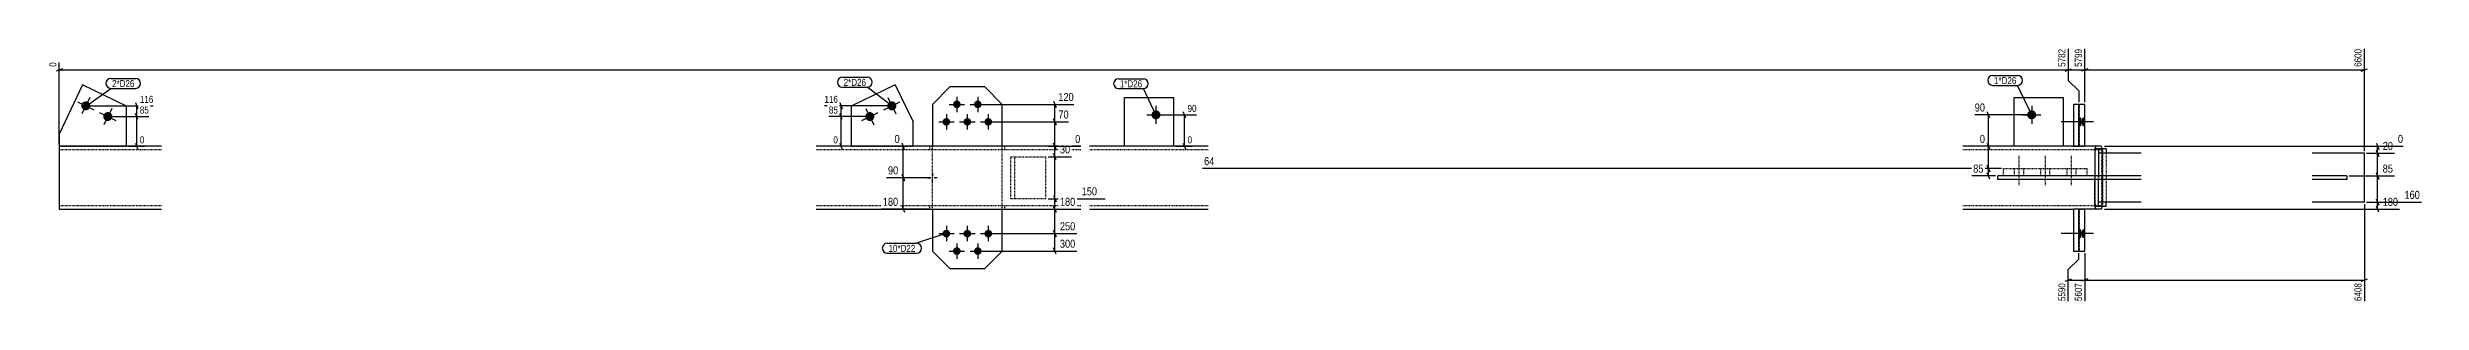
# Model space of a CAD drawing. Header units: millimetres. Extents: x 14 to 39865, y 9 to 942.
# Drawn here: x 33068 to 39865, y 10 to 740 of the extents above; entities that cross this region are included whole.
import ezdxf

# ---------------------------------------------------------------- set-up
doc = ezdxf.new("R2010")
doc.units = ezdxf.units.MM
doc.linetypes.add('DXK_LINE_DOT2', pattern=[3.9198, 1.9599, -1.9599])
for name, color, linetype in [('MÅLSÆTNING', 7, 'Continuous'), ('STÅL', 7, 'Continuous'), ('TEKST', 7, 'Continuous')]:
    doc.layers.add(name, color=color, linetype=linetype)
doc.styles.add('Arial Narrow', font='ARIALN.TTF', dxfattribs={"height": 0.2})

msp = doc.modelspace()

# ---------------------------------------------------------------- hatches: boundary and pattern name
at = {"layer": 'STÅL', "linetype": 'Continuous'}
for points in [[(33189.7, 567.6, -1), (33166.3, 578.9, -1)], [(33252.7, 537, -1), (33229.3, 548.3, -1)], [(35434.5, 548.3, -1), (35411.1, 537, -1)], [(35497.5, 578.9, -1), (35474.1, 567.6, -1)], [(35671.9, 588.4, -1), (35671.9, 566.4, -1)], [(35731.9, 588.4, -1), (35731.9, 566.4, -1)], [(36241.9, 560.4, -1), (36241.9, 534.4, -1)], [(38749.3, 560.4, -1), (38749.3, 534.4, -1)], [(35641.9, 538.4, -1), (35641.9, 516.4, -1)], [(35701.9, 538.4, -1), (35701.9, 516.4, -1)], [(35761.9, 538.4, -1), (35761.9, 516.4, -1)], [(38884, 527.4), (38884.1, 530.1), (38884.4, 532.7), (38884.8, 535), (38885.4, 537.1), (38886.2, 538.7), (38887, 539.8), (38887.9, 540.3), (38888.8, 540.3), (38889.7, 539.8), (38890.6, 538.7), (38891.3, 537.1), (38891.9, 535), (38892.4, 532.7), (38892.7, 530.1), (38892.8, 527.4), (38892.7, 524.7), (38892.4, 522.1), (38891.9, 519.8), (38891.3, 517.7), (38890.6, 516.1), (38889.7, 515), (38888.8, 514.5), (38887.9, 514.5), (38887, 515), (38886.2, 516.1), (38885.4, 517.7), (38884.8, 519.8), (38884.4, 522.1), (38884.1, 524.7)], [(38892.6, 527.4), (38892.7, 530.1), (38893, 532.7), (38893.4, 535), (38894, 537.1), (38894.8, 538.7), (38895.6, 539.8), (38896.5, 540.3), (38897.4, 540.3), (38898.2, 539.8), (38899.1, 538.7), (38899.8, 537.1), (38900.4, 535), (38900.8, 532.7), (38901.1, 530.1), (38901.2, 527.4), (38901.1, 524.7), (38900.8, 522.1), (38900.4, 519.8), (38899.8, 517.7), (38899.1, 516.1), (38898.2, 515), (38897.4, 514.5), (38896.5, 514.5), (38895.6, 515), (38894.8, 516.1), (38894, 517.7), (38893.4, 519.8), (38893, 522.1), (38892.7, 524.7)], [(35641.9, 218.4, -1), (35641.9, 196.4, -1)], [(35701.9, 218.4, -1), (35701.9, 196.4, -1)], [(35761.9, 218.4, -1), (35761.9, 196.4, -1)], [(38884, 207.4), (38884.1, 210.1), (38884.4, 212.7), (38884.8, 215), (38885.4, 217.1), (38886.2, 218.7), (38887, 219.8), (38887.9, 220.3), (38888.8, 220.3), (38889.7, 219.8), (38890.6, 218.7), (38891.3, 217.1), (38891.9, 215), (38892.4, 212.7), (38892.7, 210.1), (38892.8, 207.4), (38892.7, 204.7), (38892.4, 202.1), (38891.9, 199.8), (38891.3, 197.7), (38890.6, 196.1), (38889.7, 195), (38888.8, 194.5), (38887.9, 194.5), (38887, 195), (38886.2, 196.1), (38885.4, 197.7), (38884.8, 199.8), (38884.4, 202.1), (38884.1, 204.7)], [(38892.6, 207.4), (38892.7, 210.1), (38893, 212.7), (38893.4, 215), (38894, 217.1), (38894.8, 218.7), (38895.6, 219.8), (38896.5, 220.3), (38897.4, 220.3), (38898.2, 219.8), (38899.1, 218.7), (38899.8, 217.1), (38900.4, 215), (38900.8, 212.7), (38901.1, 210.1), (38901.2, 207.4), (38901.1, 204.7), (38900.8, 202.1), (38900.4, 199.8), (38899.8, 197.7), (38899.1, 196.1), (38898.2, 195), (38897.4, 194.5), (38896.5, 194.5), (38895.6, 195), (38894.8, 196.1), (38894, 197.7), (38893.4, 199.8), (38893, 202.1), (38892.7, 204.7)], [(35671.9, 168.4, -1), (35671.9, 146.4, -1)], [(35731.9, 168.4, -1), (35731.9, 146.4, -1)]]:
    msp.add_hatch(color=96, dxfattribs=at).paths.add_polyline_path(points)

# ---------------------------------------------------------------- linework, layer by layer
at = {"layer": 'MÅLSÆTNING', "color": 7, "linetype": 'Continuous'}
for p, q in [((33101.9, 463.4), (33101.9, 697.7)), ((38854.1, 736), (38854.1, 645.9)), ((38901.2, 583.4), (38901.2, 736)), ((38901.2, 583.4), (38901.2, 736)), ((39701.9, 443.4), (39701.9, 736)), ((33110.9, 679.5), (33092.9, 672.3)), ((33101.9, 675.9), (38854.1, 675.9)), ((38845.1, 672.3), (38863.1, 679.5)), ((38854.1, 645.9), (38884.1, 615.9)), ((38854.1, 645.9), (38884.1, 615.9)), ((38884.1, 615.9), (38884.1, 583.4)), ((38884.1, 615.9), (38884.1, 583.4)), ((38910.2, 679.5), (38892.2, 672.3)), ((38910.2, 679.5), (38892.2, 672.3)), ((38901.2, 675.9), (39701.9, 675.9)), ((39692.9, 672.3), (39710.9, 679.5)), ((33184, 573.3), (33371.2, 573.3)), ((33320.2, 582.3), (33327.4, 564.3)), ((33327.4, 533.7), (33320.2, 551.7)), ((33323.8, 542.7), (33323.8, 573.3)), ((35479.8, 573.3), (35292.9, 573.3)), ((35336.7, 582.3), (35343.9, 564.3)), ((35343.9, 533.7), (35336.7, 551.7)), ((35340.3, 542.7), (35340.3, 573.3)), ((35737.9, 577.4), (36006.5, 577.4)), ((35948.8, 586.4), (35956, 568.4)), ((35952.4, 527.4), (35952.4, 577.4)), ((36247.9, 547.4), (36358.1, 547.4)), ((36327.2, 538.4), (36320, 556.4)), ((36323.6, 457.4), (36323.6, 547.4)), ((38743.3, 547.4), (38586.2, 547.4)), ((38629.3, 538.4), (38622.1, 556.4)), ((38625.7, 457.4), (38625.7, 547.4)), ((33247, 542.7), (33358.4, 542.7)), ((33247, 542.7), (33358.4, 542.7)), ((33323.8, 457.4), (33323.8, 542.7)), ((35416.8, 542.7), (35305.7, 542.7)), ((35416.8, 542.7), (35305.7, 542.7)), ((35340.3, 457.4), (35340.3, 542.7)), ((35767.9, 527.4), (35991.8, 527.4)), ((35956, 518.4), (35948.8, 536.4)), ((35948.8, 536.4), (35956, 518.4)), ((33300.3, 457.4), (33345.6, 457.4)), ((33320.2, 466.4), (33327.4, 448.4)), ((35363.5, 457.4), (35318.5, 457.4)), ((35336.7, 466.4), (35343.9, 448.4)), ((35595.9, 457.4), (35493.6, 457.4)), ((35522.1, 448.4), (35514.9, 466.4)), ((35518.5, 367.4), (35518.5, 457.4)), ((35932.9, 427.4), (36000.6, 427.4)), ((35956, 418.4), (35948.8, 436.4)), ((35952.4, 307.4), (35952.4, 427.4)), ((36320, 466.4), (36327.2, 448.4)), ((38663.6, 457.4), (38600.8, 457.4)), ((38663.6, 457.4), (38600.8, 457.4)), ((38622.1, 466.4), (38629.3, 448.4)), ((38622.1, 466.4), (38629.3, 448.4)), ((38625.7, 393.6), (38625.7, 457.4)), ((35595.9, 367.4), (35470.3, 367.4)), ((35595.9, 367.4), (35470.3, 367.4)), ((35514.9, 376.4), (35522.1, 358.4)), ((35522.1, 358.4), (35514.9, 376.4)), ((35518.5, 277.4), (35518.5, 367.4)), ((38662.4, 393.6), (36375.5, 393.6)), ((38662.4, 393.6), (36375.5, 393.6)), ((38645.9, 372.4), (38577.5, 372.4)), ((38629.3, 384.6), (38622.1, 402.6)), ((38622.1, 402.6), (38629.3, 384.6)), ((38629.3, 363.4), (38622.1, 381.4)), ((38625.7, 372.4), (38625.7, 393.6)), ((39657.9, 372.4), (39787.9, 372.4)), ((39736.1, 381.4), (39743.3, 363.4)), ((35595.9, 277.4), (35455.7, 277.4)), ((35514.9, 286.4), (35522.1, 268.4)), ((35932.9, 307.4), (36096.6, 307.4)), ((35932.9, 307.4), (36096.6, 307.4)), ((35948.8, 316.4), (35956, 298.4)), ((35948.8, 316.4), (35956, 298.4)), ((38957.7, 277.4), (39802.5, 277.4)), ((39701.9, 291.4), (39701.9, 14.4)), ((39707.9, 297.4), (39864.9, 297.4)), ((39736.1, 306.4), (39743.3, 288.4)), ((39743.3, 268.4), (39736.1, 286.4)), ((39739.7, 277.4), (39739.7, 297.4)), ((35767.9, 207.4), (36015.2, 207.4)), ((35948.8, 216.4), (35956, 198.4)), ((35952.4, 157.4), (35952.4, 207.4)), ((35737.9, 157.4), (36015.2, 157.4)), ((35956, 148.4), (35948.8, 166.4)), ((38884.1, 134.6), (38884.1, 151.4)), ((38901.2, 151.4), (38901.2, 14.4)), ((38901.2, 151.4), (38901.2, 14.4)), ((38845.1, 71), (38863.1, 78.2)), ((38854.1, 104.6), (38884.1, 134.6)), ((38854.1, 14.4), (38854.1, 104.6)), ((38854.1, 74.6), (38901.2, 74.6)), ((38910.2, 78.2), (38892.2, 71)), ((38910.2, 78.2), (38892.2, 71)), ((38901.2, 74.6), (39701.9, 74.6)), ((39692.9, 71), (39710.9, 78.2))]:
    msp.add_line(p, q, dxfattribs=at)
at = {"layer": 'STÅL', "color": 2, "linetype": 'Continuous'}
for p, q in [((33168.4, 633.5), (33101.9, 492.4)), ((33294.3, 572.3), (33168.4, 633.5)), ((35495.4, 633.5), (35369.5, 572.3)), ((35495.4, 633.5), (35546.6, 527.4)), ((35651.9, 627.4), (35601.9, 577.4)), ((35751.9, 627.4), (35651.9, 627.4)), ((35801.9, 577.4), (35751.9, 627.4)), ((33294.3, 457.4), (33294.3, 572.3)), ((35369.5, 572.3), (35369.5, 457.4)), ((35601.9, 577.4), (35601.9, 457.4)), ((35801.9, 457.4), (35801.9, 577.4)), ((36151.9, 457.4), (36151.9, 597.4)), ((36151.9, 597.4), (36291.9, 597.4)), ((36291.9, 597.4), (36291.9, 457.4)), ((38699.3, 457.4), (38699.3, 597.4)), ((38699.3, 597.4), (38839.3, 597.4)), ((38839.3, 597.4), (38839.3, 457.4)), ((38901.2, 577.4), (38869.2, 577.4)), ((38869.2, 577.4), (38869.2, 457.4)), ((38884.1, 457.4), (38884.1, 577.4)), ((38901.2, 457.4), (38901.2, 577.4)), ((33101.9, 492.4), (33101.9, 457.4)), ((35546.6, 457.4), (35546.6, 527.4)), ((33101.9, 457.4), (33101.9, 432.4)), ((33394.3, 457.4), (33101.9, 457.4)), ((33101.9, 432.4), (33101.9, 302.4)), ((36026.9, 457.4), (35269.5, 457.4)), ((36391.9, 457.4), (36051.9, 457.4)), ((38869.2, 457.4), (38551.9, 457.4)), ((38869.2, 457.4), (38884.1, 457.4)), ((38884.8, 457.4), (38884.1, 457.4)), ((38948.6, 457.4), (38884.8, 457.4)), ((38929.8, 442), (38929.6, 432.4)), ((38929.6, 432.4), (38929.6, 372.4)), ((38930.5, 450.1), (38929.8, 442)), ((38931.5, 455.5), (38930.5, 450.1)), ((38962.4, 449.9), (38930.5, 449.9)), ((38930.5, 449.9), (38930.5, 372.4)), ((38932.6, 457.4), (38931.5, 455.5)), ((38940.5, 449.9), (38940.5, 372.4)), ((39062.4, 437.4), (38940.6, 437.4)), ((38940.6, 437.4), (38940.6, 372.4)), ((38949.8, 455.5), (38948.6, 457.4)), ((38950.8, 450.1), (38949.8, 455.5)), ((38950.8, 449.9), (38950.8, 450.1)), ((38962.4, 449.9), (38962.4, 437.4)), ((39701.9, 437.4), (39551.9, 437.4)), ((39701.9, 297.4), (39701.9, 437.4)), ((38651.9, 362.4), (38651.9, 372.4)), ((39062.4, 372.4), (38651.9, 372.4)), ((39062.4, 362.4), (38651.9, 362.4)), ((38929.6, 302.4), (38929.6, 362.4)), ((38930.5, 284.9), (38930.5, 362.4)), ((38940.5, 284.9), (38940.5, 362.4)), ((38940.6, 297.4), (38940.6, 362.4)), ((39651.9, 372.4), (39551.9, 372.4)), ((39651.9, 362.4), (39551.9, 362.4)), ((39651.9, 372.4), (39651.9, 362.4)), ((33101.9, 302.4), (33101.9, 277.4)), ((33101.9, 277.4), (33394.3, 277.4)), ((35269.5, 277.4), (36026.9, 277.4)), ((35601.9, 277.4), (35601.9, 157.4)), ((35801.9, 157.4), (35801.9, 277.4)), ((36051.9, 277.4), (36391.9, 277.4)), ((38551.9, 277.4), (38869.2, 277.4)), ((38869.2, 277.4), (38869.2, 157.4)), ((38884.1, 277.4), (38869.2, 277.4)), ((38884.8, 277.4), (38884.1, 277.4)), ((38884.1, 157.4), (38884.1, 277.4)), ((38948.6, 277.4), (38884.8, 277.4)), ((38901.2, 157.4), (38901.2, 277.4)), ((38929.6, 302.4), (38929.8, 292.8)), ((38929.8, 292.8), (38930.5, 284.7)), ((38962.4, 284.9), (38930.5, 284.9)), ((38930.5, 284.7), (38931.5, 279.3)), ((38931.5, 279.3), (38932.6, 277.4)), ((39062.4, 297.4), (38940.6, 297.4)), ((38948.6, 277.4), (38949.8, 279.3)), ((38949.8, 279.3), (38950.8, 284.7)), ((38950.8, 284.7), (38950.8, 284.9)), ((38962.4, 284.9), (38962.4, 297.4)), ((39701.9, 297.4), (39551.9, 297.4)), ((35601.9, 157.4), (35651.9, 107.4)), ((35751.9, 107.4), (35801.9, 157.4)), ((38869.2, 157.4), (38901.2, 157.4)), ((35651.9, 107.4), (35751.9, 107.4))]:
    msp.add_line(p, q, dxfattribs=at)
at = {"layer": 'STÅL', "color": 96, "linetype": 'Continuous'}
for p, q in [((33154.7, 584.6), (33201.4, 561.9)), ((33189.4, 596.6), (33166.7, 549.9)), ((33217.6, 554), (33264.4, 531.3)), ((33252.4, 566), (33229.6, 519.3)), ((35399.4, 531.3), (35446.2, 554)), ((35411.4, 566), (35434.2, 519.3)), ((35462.4, 561.9), (35509.1, 584.6)), ((35474.4, 596.6), (35497.1, 549.9)), ((35641.9, 549.4), (35641.9, 505.4)), ((35649.9, 577.4), (35693.9, 577.4)), ((35671.9, 599.4), (35671.9, 555.4)), ((35701.9, 549.4), (35701.9, 505.4)), ((35709.9, 577.4), (35753.9, 577.4)), ((35731.9, 599.4), (35731.9, 555.4)), ((35761.9, 549.4), (35761.9, 505.4)), ((36215.9, 547.4), (36267.9, 547.4)), ((36241.9, 573.4), (36241.9, 521.4)), ((38723.3, 547.4), (38775.3, 547.4)), ((38749.3, 573.4), (38749.3, 521.4)), ((35619.9, 527.4), (35663.9, 527.4)), ((35679.9, 527.4), (35723.9, 527.4)), ((35739.9, 527.4), (35783.9, 527.4)), ((38918.2, 527.4), (38833.8, 527.4)), ((38926.7, 527.4), (38842.3, 527.4)), ((35587.9, 367.4), (35597.2, 367.4)), ((35601.9, 381.4), (35601.9, 372.1)), ((35601.9, 353.4), (35601.9, 362.7)), ((35615.9, 367.4), (35606.6, 367.4)), ((35619.9, 207.4), (35663.9, 207.4)), ((35641.9, 229.4), (35641.9, 185.4)), ((35679.9, 207.4), (35723.9, 207.4)), ((35701.9, 229.4), (35701.9, 185.4)), ((35739.9, 207.4), (35783.9, 207.4)), ((35761.9, 229.4), (35761.9, 185.4)), ((38918.2, 207.4), (38833.8, 207.4)), ((38926.7, 207.4), (38842.3, 207.4)), ((35649.9, 157.4), (35693.9, 157.4)), ((35671.9, 179.4), (35671.9, 135.4)), ((35709.9, 157.4), (35753.9, 157.4)), ((35731.9, 179.4), (35731.9, 135.4))]:
    msp.add_line(p, q, dxfattribs=at)
at = {"layer": 'STÅL', "color": 7, "linetype": 'DXK_LINE_DOT2'}
for p, q in [((38886.3, 457.4), (38886.3, 577.4)), ((33101.9, 457.4), (33294.3, 457.4)), ((33101.9, 457.4), (33101.9, 450.1)), ((33394.3, 447.4), (33101.9, 447.4)), ((36026.9, 447.4), (35269.5, 447.4)), ((35369.5, 457.4), (35546.6, 457.4)), ((35594.9, 447.4), (35594.9, 457.4)), ((35601.9, 277.4), (35601.9, 457.4)), ((35801.9, 277.4), (35801.9, 457.4)), ((35808.9, 447.4), (35808.9, 457.4)), ((35826.9, 307.4), (35826.9, 427.4)), ((35826.9, 427.4), (35926.9, 427.4)), ((35836.9, 427.4), (35836.9, 307.4)), ((35926.9, 307.4), (35926.9, 427.4)), ((36391.9, 447.4), (36051.9, 447.4)), ((36291.9, 457.4), (36151.9, 457.4)), ((38948.6, 447.4), (38551.9, 447.4)), ((38839.3, 457.4), (38699.3, 457.4)), ((38884.8, 457.4), (38869.2, 457.4)), ((38884.8, 457.4), (38901.2, 457.4)), ((38930.8, 432.4), (38930.9, 438.1)), ((38930.8, 302.4), (38930.8, 432.4)), ((38930.9, 438.1), (38931.3, 443)), ((38931.3, 443), (38931.9, 446.2)), ((38931.9, 446.2), (38932.6, 447.4)), ((38948.6, 447.4), (38949.3, 446.2)), ((38949.3, 446.2), (38949.9, 443)), ((38949.9, 443), (38950.3, 438.1)), ((38950.3, 438.1), (38950.4, 432.4)), ((38950.4, 302.4), (38950.4, 432.4)), ((38951.4, 442), (38950.8, 449.9)), ((38951.7, 432.4), (38951.4, 442)), ((38951.7, 302.4), (38951.7, 432.4)), ((38952.5, 284.9), (38952.5, 449.9)), ((38962.4, 437.4), (38962.4, 297.4)), ((38668.4, 373.6), (38668.4, 393.6)), ((38668.4, 393.6), (38908.4, 393.6)), ((38668.4, 373.6), (38908.4, 373.6)), ((38908.4, 373.6), (38908.4, 393.6)), ((38929.6, 372.4), (38929.6, 362.4)), ((38930.5, 372.4), (38930.5, 362.4)), ((38940.5, 372.4), (38940.5, 362.4)), ((38940.6, 362.4), (38940.6, 372.4)), ((33394.3, 287.4), (33101.9, 287.4)), ((36026.9, 287.4), (35269.5, 287.4)), ((35594.9, 277.4), (35594.9, 287.4)), ((35808.9, 277.4), (35808.9, 287.4)), ((35926.9, 307.4), (35826.9, 307.4)), ((36391.9, 287.4), (36051.9, 287.4)), ((38948.6, 287.4), (38551.9, 287.4)), ((38884.8, 277.4), (38869.2, 277.4)), ((38884.8, 277.4), (38901.2, 277.4)), ((38886.3, 157.4), (38886.3, 277.4)), ((38930.9, 296.7), (38930.8, 302.4)), ((38931.3, 291.8), (38930.9, 296.7)), ((38931.9, 288.5), (38931.3, 291.8)), ((38932.6, 287.4), (38931.9, 288.5)), ((38949.3, 288.5), (38948.6, 287.4)), ((38949.9, 291.8), (38949.3, 288.5)), ((38950.3, 296.7), (38949.9, 291.8)), ((38950.4, 302.4), (38950.3, 296.7)), ((38950.8, 284.9), (38951.4, 292.8)), ((38951.4, 292.8), (38951.7, 302.4))]:
    msp.add_line(p, q, dxfattribs=at)
at = {"layer": 'STÅL', "color": 96, "linetype": 'DXK_LINE_DOT2'}
for p, q in [((38713.4, 346.1), (38713.4, 431.1)), ((38788.4, 346.1), (38788.4, 431.1)), ((38863.4, 346.1), (38863.4, 431.1)), ((38700.4, 373.6), (38700.4, 393.6)), ((38726.4, 373.6), (38726.4, 393.6)), ((38775.4, 373.6), (38775.4, 393.6)), ((38801.4, 373.6), (38801.4, 393.6)), ((38850.4, 373.6), (38850.4, 393.6)), ((38876.4, 373.6), (38876.4, 393.6))]:
    msp.add_line(p, q, dxfattribs=at)

# ---------------------------------------------------------------- wipeouts: each hides what was drawn before it
at = {"color": 0}
msp.add_wipeout([(35553, 155.2), (35553, 176.2), (35476.2, 176.2), (35476.2, 155.2)], dxfattribs=at).dxf.layer = 'TEKST'

# ---------------------------------------------------------------- next in the draw order: wipeouts: each hides what was drawn before it
at = {"color": 0, "linetype": 'Continuous'}
for points in [[(33097.7, 701.9), (33068.3, 701.9), (33068.3, 680.7), (33097.7, 680.7)], [(38849.9, 740.2), (38820.5, 740.2), (38820.5, 680.7), (38849.9, 680.7)], [(39697.7, 740.2), (39668.3, 740.2), (39668.3, 680.7), (39697.7, 680.7)], [(36011.3, 582.2), (36011.3, 615.8), (35957.8, 615.8), (35957.8, 582.2)], [(33375.4, 577.5), (33375.4, 606.9), (33328.6, 606.9), (33328.6, 577.5)], [(35335.5, 577.5), (35335.5, 606.9), (35288.7, 606.9), (35288.7, 577.5)], [(36362.3, 551.6), (36362.3, 581), (36328.4, 581), (36328.4, 551.6)], [(38620.3, 552.2), (38620.3, 585.8), (38581.4, 585.8), (38581.4, 552.2)], [(33349.8, 461.6), (33349.8, 491), (33328.6, 491), (33328.6, 461.6)], [(35335.5, 461.6), (35335.5, 491), (35314.3, 491), (35314.3, 461.6)], [(35513.1, 462.2), (35513.1, 495.8), (35488.8, 495.8), (35488.8, 462.2)], [(38620.3, 462.2), (38620.3, 495.8), (38596, 495.8), (38596, 462.2)], [(36001, 432.2), (36001, 465.8), (35962.2, 465.8), (35962.2, 432.2)], [(35508.7, 372.2), (35508.7, 405.8), (35469.9, 405.8), (35469.9, 372.2)], [(36097, 312.2), (36097, 345.8), (36024.6, 345.8), (36024.6, 312.2)], [(35508.7, 282.2), (35508.7, 315.8), (35455.2, 315.8), (35455.2, 282.2)], [(39865.4, 302.2), (39865.4, 335.8), (39811.9, 335.8), (39811.9, 302.2)], [(36015.6, 212.2), (36015.6, 245.8), (35962.2, 245.8), (35962.2, 212.2)], [(38897, 69.8), (38867.6, 69.8), (38867.6, 10.2), (38897, 10.2)], [(39697.7, 69.8), (39668.3, 69.8), (39668.3, 10.2), (39697.7, 10.2)]]:
    msp.add_wipeout(points, dxfattribs=at).dxf.layer = 'MÅLSÆTNING'
at = {"color": 0}
for points in [[(36202.4, 626.3), (36202.4, 647.3), (36138.5, 647.3), (36138.5, 626.3)], [(38705.4, 635.4), (38705.4, 656.4), (38641.5, 656.4), (38641.5, 635.4)], [(35553, 155.2), (35553, 176.2), (35476.2, 176.2), (35476.2, 155.2)]]:
    msp.add_wipeout(points, dxfattribs=at).dxf.layer = 'TEKST'

# ---------------------------------------------------------------- next in the draw order: linework, layer by layer
at = {"layer": 'MÅLSÆTNING', "color": 7, "linetype": 'Continuous'}
for p, q in [((38854.1, 736), (38854.1, 645.9)), ((38845.1, 672.3), (38863.1, 679.5)), ((38854.1, 675.9), (38901.2, 675.9)), ((33327.4, 533.7), (33320.2, 551.7)), ((35343.9, 533.7), (35336.7, 551.7)), ((35952.4, 457.4), (35952.4, 527.4)), ((35932.9, 457.4), (36025.2, 457.4)), ((35932.9, 427.4), (36000.6, 427.4)), ((35948.8, 466.4), (35956, 448.4)), ((35956, 448.4), (35948.8, 466.4)), ((35956, 418.4), (35948.8, 436.4)), ((35952.4, 427.4), (35952.4, 457.4)), ((35932.9, 277.4), (36015.2, 277.4)), ((35932.9, 277.4), (36015.2, 277.4)), ((35956, 268.4), (35948.8, 286.4)), ((35948.8, 286.4), (35956, 268.4)), ((35952.4, 277.4), (35952.4, 307.4))]:
    msp.add_line(p, q, dxfattribs=at)
at = {"layer": 'TEKST', "color": 7, "linetype": 'Continuous'}
for p, q in [((35643, 209.1), (35556.6, 179.8)), ((35472.6, 179.8), (35556.6, 179.8)), ((35472.6, 151.6), (35556.6, 151.6))]:
    msp.add_line(p, q, dxfattribs=at)
for centre, start, end in [((35472.6, 165.7), 90, 270), ((35556.6, 165.7), 270, 90)]:
    msp.add_arc(centre, 14.1, start, end, dxfattribs=at)

# ---------------------------------------------------------------- next in the draw order: texts
at = {"layer": 'MÅLSÆTNING', "color": 3, "linetype": 'Continuous', "style": 'Arial Narrow'}
for s, height, p in [('0', 20, (33093.5, 684.9)), ('5782', 20.04, (38845.7, 684.9)), ('6600', 20.04, (39693.5, 684.9)), ('6408', 20.04, (39693.5, 14.4))]:
    msp.add_text(s, height=height, rotation=90.00021, dxfattribs=at).set_placement(p)
for s, height, p in [('116', 20.04, (33332.8, 581.7)), ('116', 20.04, (35292.9, 581.7)), ('120', 22.91, (35962.6, 587)), ('90', 20.04, (36332.6, 555.8)), ('90', 22.91, (38586.2, 557)), ('0', 20, (33332.8, 465.8)), ('0', 20, (35318.5, 465.8)), ('0', 22.9, (35493.6, 467)), ('0', 22.9, (38600.8, 467)), ('30', 22.91, (35967, 437)), ('90', 22.91, (35474.7, 377)), ('150', 22.91, (36029.4, 317)), ('180', 22.91, (35460, 287))]:
    msp.add_text(s, height=height, dxfattribs=at).set_placement(p)
at = {"layer": 'TEKST', "color": 3, "style": 'Arial Narrow'}
msp.add_text('10*D22', height=20.04, dxfattribs=at).set_placement((35476.2, 155.2))

# ---------------------------------------------------------------- next in the draw order: wipeouts: each hides what was drawn before it
at = {"color": 0, "linetype": 'Continuous'}
for points in [[(38567.9, 398.4), (38567.9, 432), (36375, 432), (36375, 398.4)], [(39803, 282.2), (39803, 315.8), (39749.5, 315.8), (39749.5, 282.2)], [(36015.6, 162.2), (36015.6, 195.8), (35962.2, 195.8), (35962.2, 162.2)], [(38849.9, 69.8), (38820.5, 69.8), (38820.5, 10.2), (38849.9, 10.2)]]:
    msp.add_wipeout(points, dxfattribs=at).dxf.layer = 'MÅLSÆTNING'
at = {"color": 0}
for points in [[(36202.4, 626.3), (36202.4, 647.3), (36138.5, 647.3), (36138.5, 626.3)], [(38705.4, 635.4), (38705.4, 656.4), (38641.5, 656.4), (38641.5, 635.4)]]:
    msp.add_wipeout(points, dxfattribs=at).dxf.layer = 'TEKST'

# ---------------------------------------------------------------- next in the draw order: linework, layer by layer
at = {"layer": 'MÅLSÆTNING', "color": 7, "linetype": 'Continuous'}
for p, q in [((36297.9, 457.4), (36345.3, 457.4)), ((39739.7, 297.4), (39739.7, 372.4)), ((35952.4, 207.4), (35952.4, 277.4)), ((39707.9, 297.4), (39864.9, 297.4)), ((39743.3, 288.4), (39736.1, 306.4)), ((35767.9, 207.4), (36015.2, 207.4)), ((35956, 198.4), (35948.8, 216.4))]:
    msp.add_line(p, q, dxfattribs=at)
at = {"layer": 'TEKST', "color": 7, "linetype": 'Continuous'}
for p, q in [((36134.9, 650.9), (36206, 650.9)), ((36134.9, 622.7), (36206, 622.7)), ((36241.9, 547.4), (36206, 622.7)), ((38637.9, 660), (38709, 660)), ((38637.9, 631.8), (38709, 631.8)), ((38749.3, 547.4), (38709, 631.8))]:
    msp.add_line(p, q, dxfattribs=at)
for centre, start, end in [((36134.9, 636.8), 90, 270), ((36206, 636.8), 270, 90), ((38637.9, 645.9), 90, 270), ((38709, 645.9), 270, 90)]:
    msp.add_arc(centre, 14.1, start, end, dxfattribs=at)

# ---------------------------------------------------------------- next in the draw order: texts
at = {"layer": 'MÅLSÆTNING', "color": 3, "linetype": 'Continuous', "style": 'Arial Narrow'}
for s, p in [('64', (36379.8, 403.2)), ('180', (39754.3, 287)), ('160', (39816.7, 307)), ('250', (35967, 217)), ('300', (35967, 167))]:
    msp.add_text(s, height=22.91, dxfattribs=at).set_placement(p)
for s, p in [('5590', (38845.7, 14.4)), ('5607', (38892.8, 14.4))]:
    msp.add_text(s, height=20.04, rotation=90.00021, dxfattribs=at).set_placement(p)
at = {"layer": 'TEKST', "color": 3, "style": 'Arial Narrow'}
for p in [(36138.5, 626.3), (38641.5, 635.4)]:
    msp.add_text('1*D26', height=20.04, dxfattribs=at).set_placement(p)

# ---------------------------------------------------------------- next in the draw order: wipeouts: each hides what was drawn before it
at = {"color": 0, "linetype": 'Continuous'}
for points in [[(38897, 740.2), (38867.6, 740.2), (38867.6, 680.7), (38897, 680.7)], [(33362.6, 546.9), (33362.6, 576.3), (33328.6, 576.3), (33328.6, 546.9)], [(35335.5, 546.9), (35335.5, 576.3), (35301.5, 576.3), (35301.5, 546.9)], [(36030, 462.2), (36030, 495.8), (36005.8, 495.8), (36005.8, 462.2)], [(38615.9, 377.2), (38615.9, 410.8), (38577, 410.8), (38577, 377.2)]]:
    msp.add_wipeout(points, dxfattribs=at).dxf.layer = 'MÅLSÆTNING'
at = {"color": 0}
for points in [[(33317.2, 626.9), (33317.2, 647.9), (33253.3, 647.9), (33253.3, 626.9)], [(35411.8, 630.4), (35411.8, 651.4), (35347.9, 651.4), (35347.9, 630.4)]]:
    msp.add_wipeout(points, dxfattribs=at).dxf.layer = 'TEKST'

# ---------------------------------------------------------------- next in the draw order: linework, layer by layer
at = {"layer": 'MÅLSÆTNING', "color": 7, "linetype": 'Continuous'}
for p, q in [((35767.9, 527.4), (35991.8, 527.4)), ((35932.9, 457.4), (36025.2, 457.4))]:
    msp.add_line(p, q, dxfattribs=at)

# ---------------------------------------------------------------- next in the draw order: texts
at = {"layer": 'MÅLSÆTNING', "color": 3, "linetype": 'Continuous', "style": 'Arial Narrow'}
msp.add_text('5799', height=20.04, rotation=90.00021, dxfattribs=at).set_placement((38892.8, 684.9))
for s, height, p in [('85', 20.04, (33332.8, 551.1)), ('85', 20.04, (35305.7, 551.1)), ('0', 22.9, (36010.6, 467)), ('85', 22.91, (38581.8, 382))]:
    msp.add_text(s, height=height, dxfattribs=at).set_placement(p)

# ---------------------------------------------------------------- next in the draw order: wipeouts: each hides what was drawn before it
at = {"color": 0, "linetype": 'Continuous'}
for points in [[(36349.5, 461.6), (36349.5, 491), (36328.4, 491), (36328.4, 461.6)], [(39788.4, 377.2), (39788.4, 410.8), (39749.5, 410.8), (39749.5, 377.2)], [(36015.6, 282.2), (36015.6, 315.8), (35962.2, 315.8), (35962.2, 282.2)]]:
    msp.add_wipeout(points, dxfattribs=at).dxf.layer = 'MÅLSÆTNING'
at = {"color": 0}
for points in [[(33317.2, 626.9), (33317.2, 647.9), (33253.3, 647.9), (33253.3, 626.9)], [(35411.8, 630.4), (35411.8, 651.4), (35347.9, 651.4), (35347.9, 630.4)]]:
    msp.add_wipeout(points, dxfattribs=at).dxf.layer = 'TEKST'

# ---------------------------------------------------------------- next in the draw order: linework, layer by layer
at = {"layer": 'MÅLSÆTNING', "color": 7, "linetype": 'Continuous'}
for p, q in [((39707.9, 437.4), (39787.9, 437.4)), ((39736.1, 446.4), (39743.3, 428.4)), ((39739.7, 372.4), (39739.7, 437.4)), ((39657.9, 372.4), (39787.9, 372.4)), ((39743.3, 363.4), (39736.1, 381.4))]:
    msp.add_line(p, q, dxfattribs=at)
at = {"layer": 'TEKST', "color": 7, "linetype": 'Continuous'}
for p, q in [((33179.8, 573.5), (33249.7, 623.3)), ((33249.7, 651.5), (33320.8, 651.5)), ((33249.7, 623.3), (33320.8, 623.3)), ((35344.3, 655), (35415.4, 655)), ((35344.3, 626.8), (35415.4, 626.8)), ((35485.8, 573.3), (35415.4, 626.8))]:
    msp.add_line(p, q, dxfattribs=at)
for centre, start, end in [((33249.7, 637.4), 90, 270), ((33320.8, 637.4), 270, 90), ((35344.3, 640.9), 90, 270), ((35415.4, 640.9), 270, 90)]:
    msp.add_arc(centre, 14.1, start, end, dxfattribs=at)

# ---------------------------------------------------------------- next in the draw order: texts
at = {"layer": 'MÅLSÆTNING', "color": 3, "linetype": 'Continuous', "style": 'Arial Narrow'}
for s, height, p in [('0', 20, (36332.6, 465.8)), ('85', 22.91, (39754.3, 382)), ('180', 22.91, (35967, 287))]:
    msp.add_text(s, height=height, dxfattribs=at).set_placement(p)
at = {"layer": 'TEKST', "color": 3, "style": 'Arial Narrow'}
for p in [(33253.3, 626.9), (35347.9, 630.4)]:
    msp.add_text('2*D26', height=20.04, dxfattribs=at).set_placement(p)

# ---------------------------------------------------------------- next in the draw order: wipeouts: each hides what was drawn before it
at = {"color": 0, "linetype": 'Continuous'}
msp.add_wipeout([(35996.6, 532.2), (35996.6, 565.8), (35957.8, 565.8), (35957.8, 532.2)], dxfattribs=at).dxf.layer = 'MÅLSÆTNING'

# ---------------------------------------------------------------- next in the draw order: texts
at = {"layer": 'MÅLSÆTNING', "color": 3, "linetype": 'Continuous', "style": 'Arial Narrow'}
msp.add_text('70', height=22.91, dxfattribs=at).set_placement((35962.6, 537))

# ---------------------------------------------------------------- next in the draw order: wipeouts: each hides what was drawn before it
at = {"color": 0, "linetype": 'Continuous'}
msp.add_wipeout([(39788.4, 442.2), (39788.4, 475.8), (39749.5, 475.8), (39749.5, 442.2)], dxfattribs=at).dxf.layer = 'MÅLSÆTNING'

# ---------------------------------------------------------------- next in the draw order: linework, layer by layer
at = {"layer": 'MÅLSÆTNING', "color": 7, "linetype": 'Continuous'}
for p, q in [((38957.7, 457.4), (39812.6, 457.4)), ((39707.9, 437.4), (39787.9, 437.4)), ((39736.1, 466.4), (39743.3, 448.4)), ((39743.3, 428.4), (39736.1, 446.4)), ((39739.7, 437.4), (39739.7, 457.4))]:
    msp.add_line(p, q, dxfattribs=at)

# ---------------------------------------------------------------- next in the draw order: texts
at = {"layer": 'MÅLSÆTNING', "color": 3, "linetype": 'Continuous', "style": 'Arial Narrow'}
msp.add_text('20', height=22.91, dxfattribs=at).set_placement((39754.3, 447))

# ---------------------------------------------------------------- next in the draw order: wipeouts: each hides what was drawn before it
at = {"color": 0, "linetype": 'Continuous'}
msp.add_wipeout([(39817.4, 462.2), (39817.4, 495.8), (39793.1, 495.8), (39793.1, 462.2)], dxfattribs=at).dxf.layer = 'MÅLSÆTNING'

# ---------------------------------------------------------------- next in the draw order: texts
at = {"layer": 'MÅLSÆTNING', "color": 3, "linetype": 'Continuous', "style": 'Arial Narrow'}
msp.add_text('0', height=22.9, dxfattribs=at).set_placement((39797.9, 467))

doc.saveas('drawing.dxf')
